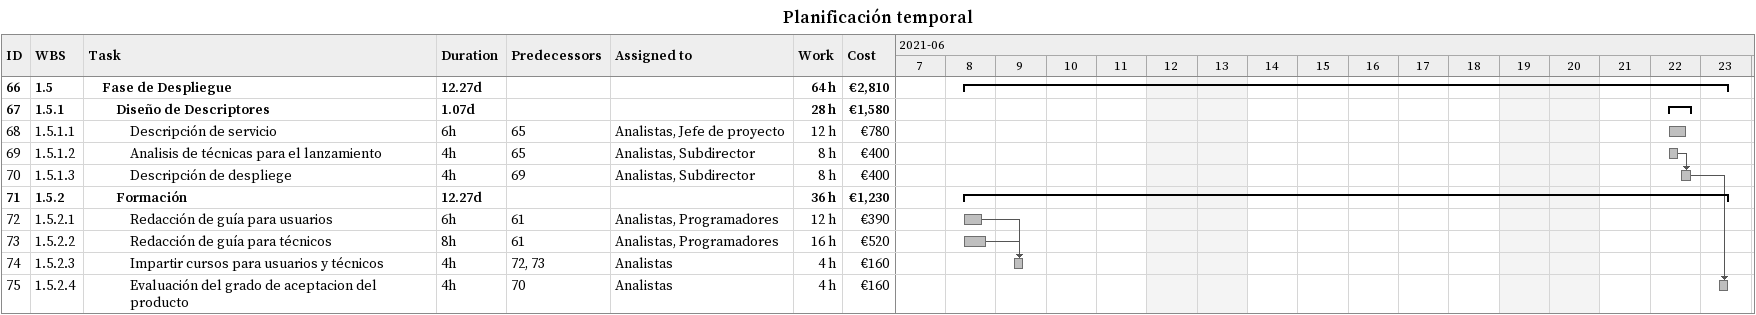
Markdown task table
Planificación temporal

| ID | WBS | Task | Duration | Start | Finish | Predecessors | Resources | Work (h) | Cost (€) |
|---|---|---|---|---|---|---|---|---|---|
| 66 | 1.5 | **Fase de Despliegue** | 12.27d | 2021-06-08 | 2021-06-23 |  |  | 64 | 2810 |
| 67 | 1.5.1 | **Diseño de Descriptores** | 1.07d | 2021-06-22 | 2021-06-22 |  |  | 28 | 1580 |
| 68 | 1.5.1.1 | Descripción de servicio | 6h | 2021-06-22 | 2021-06-22 | 65 | Analistas, Jefe de proyecto | 12 | 780 |
| 69 | 1.5.1.2 | Analisis de técnicas para el lanzamiento | 4h | 2021-06-22 | 2021-06-22 | 65 | Analistas, Subdirector | 8 | 400 |
| 70 | 1.5.1.3 | Descripción de despliege | 4h | 2021-06-22 | 2021-06-22 | 69 | Analistas, Subdirector | 8 | 400 |
| 71 | 1.5.2 | **Formación** | 12.27d | 2021-06-08 | 2021-06-23 |  |  | 36 | 1230 |
| 72 | 1.5.2.1 | Redacción de guía para usuarios | 6h | 2021-06-08 | 2021-06-08 | 61 | Analistas, Programadores | 12 | 390 |
| 73 | 1.5.2.2 | Redacción de guía para técnicos | 8h | 2021-06-08 | 2021-06-08 | 61 | Analistas, Programadores | 16 | 520 |
| 74 | 1.5.2.3 | Impartir cursos para usuarios y técnicos | 4h | 2021-06-09 | 2021-06-09 | 72, 73 | Analistas | 4 | 160 |
| 75 | 1.5.2.4 | Evaluación del grado de aceptacion del producto | 4h | 2021-06-23 | 2021-06-23 | 70 | Analistas | 4 | 160 |
